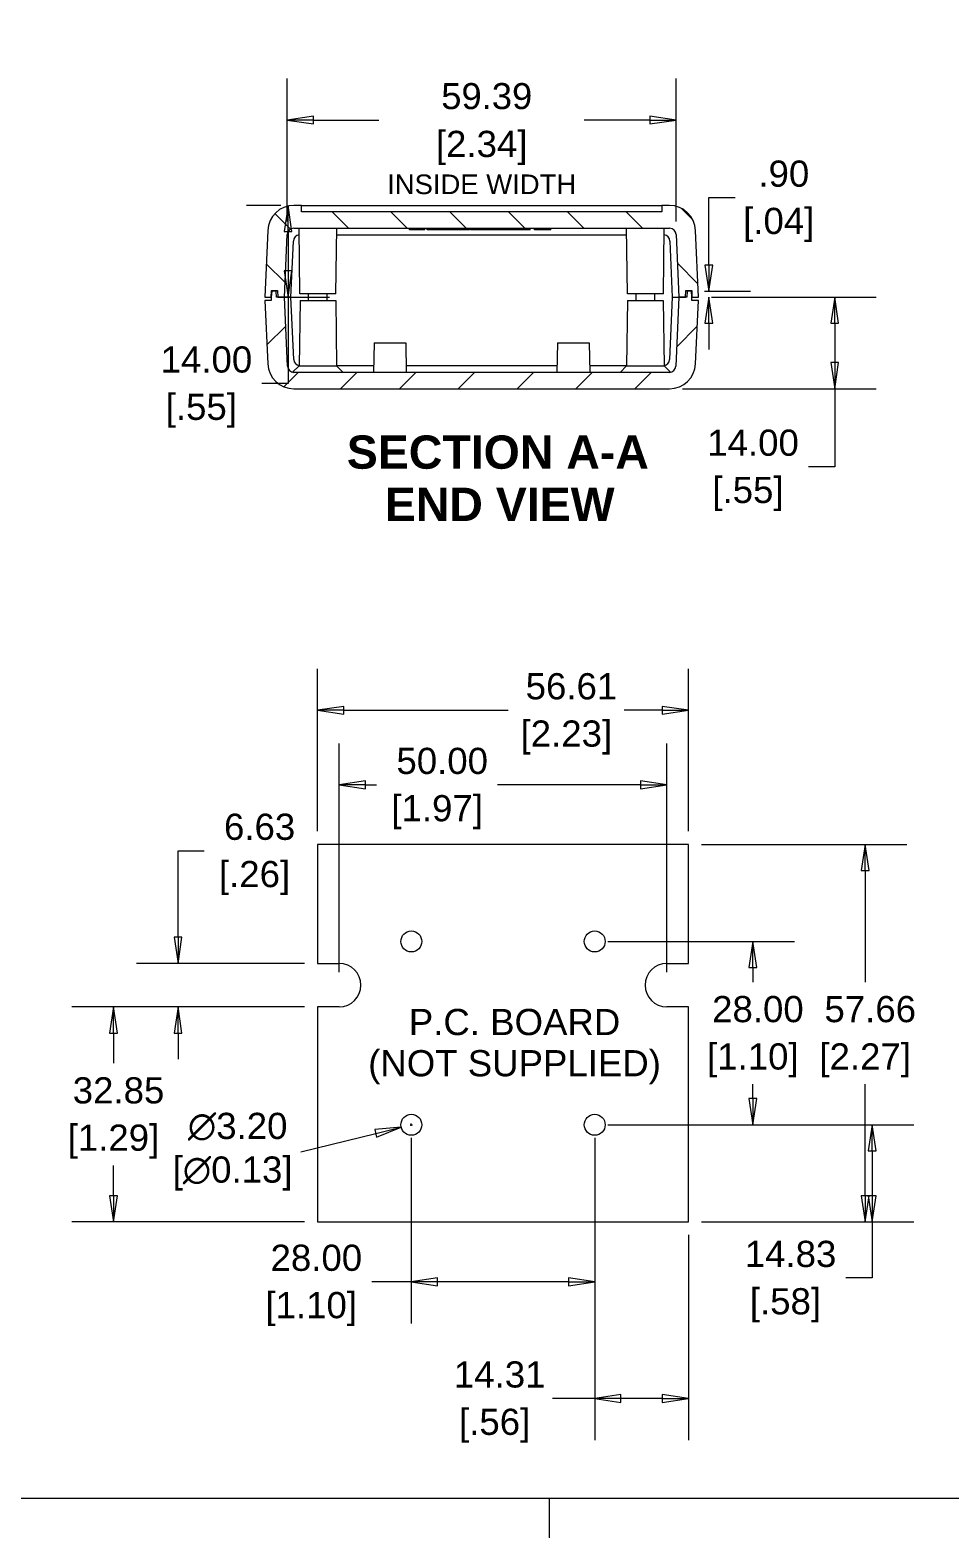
# Model space of a CAD drawing. Header units: millimetres. Extents: x 9 to 550, y 9 to 423.
# Drawn here: x 200.2 to 340.6, y 9.2 to 239.5 of the extents above; entities that cross this region are included whole.
import ezdxf

# ---------------------------------------------------------------- set-up
doc = ezdxf.new("R2010")
doc.units = ezdxf.units.MM
doc.header["$LTSCALE"] = 2
for name, color, linetype, lineweight in [('Dimension (ANSI)', 7, 'Continuous', 9), ('Hatch (ANSI)', 7, 'Continuous', 9), ('Sketch Geometry (ANSI)', 7, 'Continuous', 9), ('Symbol (ANSI)', 7, 'Continuous', 9), ('Visible (ANSI)', 7, 'Continuous', 9)]:
    doc.layers.add(name, color=color, linetype=linetype, lineweight=lineweight)
doc.styles.add('Label Text (ANSI)', font='arialbd.ttf')
doc.styles.add('Note Text (ANSI)', font='arial.ttf')
doc.dimstyles.new('Default - mm_inch (ANSI)', dxfattribs={"dimscale": 2, "dimtxt": 2, "dimasz": 2, "dimexe": 3.175, "dimexo": 1, "dimgap": 0.8, "dimtad": 0, "dimtih": 1, "dimtoh": 1, "dimrnd": 1e-08, "dimzin": 4, "dimdsep": 46, "dimtxsty": 'Note Text (ANSI)', "dimblk": 'Filled-1', "dimcen": 0.09, "dimdle": 10, "dimclrd": 256, "dimclre": 256, "dimclrt": 256, "dimadec": 1, "dimazin": 0, "dimtfac": 1, "dimtofl": 0, "dimtmove": 0, "dimatfit": 3, "dimfxl": 1, "dimtolj": 1, "dimtzin": 0, "dimlwd": -1, "dimlwe": -1, "dimarcsym": 0})

# ---------------------------------------------------------------- blocks, each defined once
blk = doc.blocks.new('Borders Default Border')
at = {"layer": 'Sketch Geometry (ANSI)'}
blk.add_line((139.7, 7.62), (139.7, 4.6), dxfattribs=at)
at = {"layer": 'Sketch Geometry (ANSI)', "flags": 128}
blk.add_lwpolyline([(7.62, 7.62), (7.62, 208.28), (271.78, 208.28), (271.78, 7.62), (7.62, 7.62)], dxfattribs=at)
blk = doc.blocks.new('Filled-1')
at = {"color": 0}
for p, q in [((0, 0), (-1, 0.15)), ((-1, 0.15), (-1, -0.15)), ((-1, 0), (0, 0)), ((-1, -0.15), (0, 0))]:
    blk.add_line(p, q, dxfattribs=at)
at = {"color": 0, "flags": 128}
blk.add_lwpolyline([(-1, -0.15), (0, 0), (-1, 0.15), (-1, -0.15)], dxfattribs=at)
at = {"color": 0}
blk.add_solid([(-1, -0.15), (0, 0), (-1, 0.15), (-1, -0.15)], dxfattribs=at)
blk = doc.blocks.new('*D23')
at = {"layer": 'Defpoints', "color": 0, "transparency": 16777216}
for p in [(298.81, 225.76), (239.42, 208.27), (298.81, 208.27)]:
    blk.add_point(p, dxfattribs=at)
at = {"layer": 'Dimension (ANSI)', "transparency": 16777216}
for p, q in [((239.42, 210.27), (239.42, 232.11)), ((298.81, 210.27), (298.81, 232.11)), ((243.42, 225.76), (253.44, 225.76)), ((294.81, 225.76), (284.79, 225.76))]:
    blk.add_line(p, q, dxfattribs=at)
at = {"layer": 'Dimension (ANSI)', "transparency": 16777216, "xscale": 4, "yscale": 4, "zscale": 4, "rotation": 180}
blk.add_blockref('Filled-1', (239.42, 225.76), dxfattribs=at)
at = {"layer": 'Dimension (ANSI)', "transparency": 16777216, "xscale": 4, "yscale": 4, "zscale": 4}
blk.add_blockref('Filled-1', (298.81, 225.76), dxfattribs=at)
at = {"layer": 'Dimension (ANSI)', "transparency": 16777216, "char_height": 4, "attachment_point": 5, "style": 'Note Text (ANSI)'}
for s, insert in [('\\A1; \\fArial|b0|i0;\\H3.9745;59.39', (269.12, 229.39)), ('\\A1;[2.34]{\\P\\fArial|b0|i0;\\H3.0000;INSIDE WIDTH}', (269.12, 219.26))]:
    blk.add_mtext(s, dxfattribs=dict(at, insert=insert))
blk = doc.blocks.new('*D24')
at = {"layer": 'Defpoints', "color": 0, "transparency": 16777216}
for p in [(302.23, 198.72), (297.79, 184.72), (323.02, 184.72)]:
    blk.add_point(p, dxfattribs=at)
at = {"layer": 'Dimension (ANSI)', "transparency": 16777216}
for p, q in [((304.23, 198.72), (329.37, 198.72)), ((323.02, 194.72), (323.02, 188.72)), ((299.79, 184.72), (329.37, 184.72)), ((323.02, 184.72), (323.02, 172.81)), ((323.02, 172.81), (319.02, 172.81))]:
    blk.add_line(p, q, dxfattribs=at)
at = {"layer": 'Dimension (ANSI)', "transparency": 16777216, "xscale": 4, "yscale": 4, "zscale": 4}
for p, rotation in [((323.02, 198.72), 90), ((323.02, 184.72), 270)]:
    blk.add_blockref('Filled-1', p, dxfattribs=dict(at, rotation=rotation))
at = {"layer": 'Dimension (ANSI)', "transparency": 16777216, "char_height": 4, "attachment_point": 5, "style": 'Note Text (ANSI)'}
for s, insert in [('\\A1; 14.00', (309.78, 176.45)), ('\\A1;[.55]', (309.78, 168.66))]:
    blk.add_mtext(s, dxfattribs=dict(at, insert=insert))
blk = doc.blocks.new('*D25')
at = {"layer": 'Defpoints', "color": 0, "transparency": 16777216}
for p in [(301.15, 199.62), (302.23, 198.72), (303.81, 198.72)]:
    blk.add_point(p, dxfattribs=at)
at = {"layer": 'Dimension (ANSI)', "transparency": 16777216}
for p, q in [((303.81, 203.62), (303.81, 213.91)), ((303.81, 213.91), (307.81, 213.91)), ((303.15, 199.62), (310.16, 199.62)), ((304.23, 198.72), (310.16, 198.72)), ((303.81, 194.72), (303.81, 190.72))]:
    blk.add_line(p, q, dxfattribs=at)
at = {"layer": 'Dimension (ANSI)', "transparency": 16777216, "xscale": 4, "yscale": 4, "zscale": 4}
for p, rotation in [((303.81, 199.62), 270), ((303.81, 198.72), 90)]:
    blk.add_blockref('Filled-1', p, dxfattribs=dict(at, rotation=rotation))
at = {"layer": 'Dimension (ANSI)', "transparency": 16777216, "char_height": 4, "attachment_point": 5, "style": 'Note Text (ANSI)'}
for s, insert in [('\\A1; .90', (314.48, 217.55)), ('\\A1;[.04]', (314.48, 209.75))]:
    blk.add_mtext(s, dxfattribs=dict(at, insert=insert))
blk = doc.blocks.new('*D31')
at = {"layer": 'Defpoints', "color": 0, "transparency": 16777216}
for p in [(244.07, 135.61), (244.07, 115.13), (300.69, 115.13)]:
    blk.add_point(p, dxfattribs=at)
at = {"layer": 'Dimension (ANSI)', "transparency": 16777216}
for p, q in [((244.07, 117.13), (244.07, 141.96)), ((300.69, 117.13), (300.69, 141.96)), ((248.07, 135.61), (273.19, 135.61)), ((296.69, 135.61), (290.9, 135.61))]:
    blk.add_line(p, q, dxfattribs=at)
at = {"layer": 'Dimension (ANSI)', "transparency": 16777216, "xscale": 4, "yscale": 4, "zscale": 4, "rotation": 180}
blk.add_blockref('Filled-1', (244.07, 135.61), dxfattribs=at)
at = {"layer": 'Dimension (ANSI)', "transparency": 16777216, "xscale": 4, "yscale": 4, "zscale": 4}
blk.add_blockref('Filled-1', (300.69, 135.61), dxfattribs=at)
at = {"layer": 'Dimension (ANSI)', "transparency": 16777216, "char_height": 4, "attachment_point": 5, "style": 'Note Text (ANSI)'}
for s, insert in [('\\A1; 56.61', (282.05, 139.25)), ('\\A1;[2.23]', (282.05, 131.45))]:
    blk.add_mtext(s, dxfattribs=dict(at, insert=insert))
blk = doc.blocks.new('*D32')
at = {"layer": 'Defpoints', "color": 0, "transparency": 16777216}
for p in [(300.69, 115.13), (327.67, 115.13), (300.69, 57.47)]:
    blk.add_point(p, dxfattribs=at)
at = {"layer": 'Dimension (ANSI)', "transparency": 16777216}
for p, q in [((302.69, 115.13), (334.02, 115.13)), ((327.67, 111.13), (327.67, 94.1)), ((327.67, 61.47), (327.67, 78.49)), ((302.69, 57.47), (334.02, 57.47))]:
    blk.add_line(p, q, dxfattribs=at)
at = {"layer": 'Dimension (ANSI)', "transparency": 16777216, "xscale": 4, "yscale": 4, "zscale": 4}
for p, rotation in [((327.67, 115.13), 90), ((327.67, 57.47), 270)]:
    blk.add_blockref('Filled-1', p, dxfattribs=dict(at, rotation=rotation))
at = {"layer": 'Dimension (ANSI)', "transparency": 16777216, "char_height": 4, "attachment_point": 5, "style": 'Note Text (ANSI)'}
for s, insert in [('\\A1; 57.66', (327.67, 89.94)), ('\\A1;[2.27]', (327.67, 82.13))]:
    blk.add_mtext(s, dxfattribs=dict(at, insert=insert))
blk = doc.blocks.new('*D33')
at = {"layer": 'Defpoints', "color": 0, "transparency": 16777216}
for p in [(247.38, 124.21), (247.38, 93.63), (297.38, 93.63)]:
    blk.add_point(p, dxfattribs=at)
at = {"layer": 'Dimension (ANSI)', "transparency": 16777216}
for p, q in [((247.38, 95.63), (247.38, 130.56)), ((297.38, 95.63), (297.38, 130.56)), ((251.38, 124.21), (253.08, 124.21)), ((293.38, 124.21), (271.55, 124.21))]:
    blk.add_line(p, q, dxfattribs=at)
at = {"layer": 'Dimension (ANSI)', "transparency": 16777216, "xscale": 4, "yscale": 4, "zscale": 4, "rotation": 180}
blk.add_blockref('Filled-1', (247.38, 124.21), dxfattribs=at)
at = {"layer": 'Dimension (ANSI)', "transparency": 16777216, "xscale": 4, "yscale": 4, "zscale": 4}
blk.add_blockref('Filled-1', (297.38, 124.21), dxfattribs=at)
at = {"layer": 'Dimension (ANSI)', "transparency": 16777216, "char_height": 4, "attachment_point": 5, "style": 'Note Text (ANSI)'}
for s, insert in [('\\A1; 50.00', (262.32, 127.85)), ('\\A1;[1.97]', (262.32, 120.05))]:
    blk.add_mtext(s, dxfattribs=dict(at, insert=insert))
blk = doc.blocks.new('*D34')
at = {"layer": 'Defpoints', "color": 0, "transparency": 16777216}
for p in [(258.38, 72.3), (286.38, 72.3), (286.38, 48.31)]:
    blk.add_point(p, dxfattribs=at)
at = {"layer": 'Dimension (ANSI)', "transparency": 16777216}
for p, q in [((258.38, 70.3), (258.38, 41.96)), ((286.38, 70.3), (286.38, 41.96)), ((258.38, 48.31), (252.33, 48.31)), ((282.38, 48.31), (262.38, 48.31))]:
    blk.add_line(p, q, dxfattribs=at)
at = {"layer": 'Dimension (ANSI)', "transparency": 16777216, "xscale": 4, "yscale": 4, "zscale": 4, "rotation": 180}
blk.add_blockref('Filled-1', (258.38, 48.31), dxfattribs=at)
at = {"layer": 'Dimension (ANSI)', "transparency": 16777216, "xscale": 4, "yscale": 4, "zscale": 4}
blk.add_blockref('Filled-1', (286.38, 48.31), dxfattribs=at)
at = {"layer": 'Dimension (ANSI)', "transparency": 16777216, "char_height": 4, "attachment_point": 5, "style": 'Note Text (ANSI)'}
for s, insert in [('\\A1; 28.00', (243.1, 51.96)), ('\\A1;[1.10]', (243.1, 44.15))]:
    blk.add_mtext(s, dxfattribs=dict(at, insert=insert))
blk = doc.blocks.new('*D35')
at = {"layer": 'Defpoints', "color": 0, "transparency": 16777216}
for p in [(286.38, 100.3), (287.98, 72.3), (310.52, 72.3)]:
    blk.add_point(p, dxfattribs=at)
at = {"layer": 'Dimension (ANSI)', "transparency": 16777216}
for p, q in [((288.38, 100.3), (316.87, 100.3)), ((310.52, 96.3), (310.52, 94.1)), ((310.52, 76.3), (310.52, 78.49)), ((289.98, 72.3), (316.87, 72.3))]:
    blk.add_line(p, q, dxfattribs=at)
at = {"layer": 'Dimension (ANSI)', "transparency": 16777216, "xscale": 4, "yscale": 4, "zscale": 4}
for p, rotation in [((310.52, 100.3), 90), ((310.52, 72.3), 270)]:
    blk.add_blockref('Filled-1', p, dxfattribs=dict(at, rotation=rotation))
at = {"layer": 'Dimension (ANSI)', "transparency": 16777216, "char_height": 4, "attachment_point": 5, "style": 'Note Text (ANSI)'}
for s, insert in [('\\A1; 28.00', (310.52, 89.94)), ('\\A1;[1.10]', (310.52, 82.13))]:
    blk.add_mtext(s, dxfattribs=dict(at, insert=insert))
blk = doc.blocks.new('*D36')
at = {"layer": 'Defpoints', "color": 0, "transparency": 16777216}
for p in [(256.83, 71.92), (259.93, 72.67)]:
    blk.add_point(p, dxfattribs=at)
at = {"layer": 'Dimension (ANSI)', "transparency": 16777216}
for p, q in [((258.2, 72.3), (258.56, 72.3)), ((258.38, 72.12), (258.38, 72.48)), ((241.49, 68.19), (252.94, 70.98))]:
    blk.add_line(p, q, dxfattribs=at)
at = {"layer": 'Dimension (ANSI)', "transparency": 16777216, "xscale": 4, "yscale": 4, "zscale": 4, "rotation": 13.65155560882341}
blk.add_blockref('Filled-1', (256.83, 71.92), dxfattribs=at)
at = {"layer": 'Dimension (ANSI)', "transparency": 16777216, "insert": (231.09, 68.19), "char_height": 4, "attachment_point": 5, "style": 'Note Text (ANSI)'}
blk.add_mtext('\\A1; ∅3.20\\P[∅0.13]', dxfattribs=at)
blk = doc.blocks.new('*D37')
at = {"layer": 'Defpoints', "color": 0, "transparency": 16777216}
for p in [(244.07, 96.94), (222.76, 90.31), (244.07, 90.31)]:
    blk.add_point(p, dxfattribs=at)
at = {"layer": 'Dimension (ANSI)', "transparency": 16777216}
for p, q in [((222.76, 100.94), (222.76, 114.15)), ((222.76, 114.15), (226.76, 114.15)), ((242.07, 96.94), (216.41, 96.94)), ((242.07, 90.31), (216.41, 90.31)), ((222.76, 86.31), (222.76, 82.31))]:
    blk.add_line(p, q, dxfattribs=at)
at = {"layer": 'Dimension (ANSI)', "transparency": 16777216, "xscale": 4, "yscale": 4, "zscale": 4}
for p, rotation in [((222.76, 96.94), 270), ((222.76, 90.31), 90)]:
    blk.add_blockref('Filled-1', p, dxfattribs=dict(at, rotation=rotation))
at = {"layer": 'Dimension (ANSI)', "transparency": 16777216, "char_height": 4, "attachment_point": 5, "style": 'Note Text (ANSI)'}
for s, insert in [('\\A1; 6.63', (234.44, 117.79)), ('\\A1;[.26]', (234.44, 109.99))]:
    blk.add_mtext(s, dxfattribs=dict(at, insert=insert))
blk = doc.blocks.new('*D39')
at = {"layer": 'Defpoints', "color": 0, "transparency": 16777216}
for p in [(239.56, 212.72), (240.44, 212.72), (236, 198.72)]:
    blk.add_point(p, dxfattribs=at)
at = {"layer": 'Dimension (ANSI)', "transparency": 16777216}
for p, q in [((238.44, 212.72), (233.21, 212.72)), ((239.56, 208.72), (239.56, 202.72)), ((238, 198.72), (245.91, 198.72)), ((239.56, 198.72), (239.56, 185.52)), ((239.56, 185.52), (235.56, 185.52))]:
    blk.add_line(p, q, dxfattribs=at)
at = {"layer": 'Dimension (ANSI)', "transparency": 16777216, "xscale": 4, "yscale": 4, "zscale": 4}
for p, rotation in [((239.56, 212.72), 90), ((239.56, 198.72), 270)]:
    blk.add_blockref('Filled-1', p, dxfattribs=dict(at, rotation=rotation))
at = {"layer": 'Dimension (ANSI)', "transparency": 16777216, "char_height": 4, "attachment_point": 5, "style": 'Note Text (ANSI)'}
for s, insert in [('\\A1; 14.00', (226.32, 189.16)), ('\\A1;[.55]', (226.32, 181.36))]:
    blk.add_mtext(s, dxfattribs=dict(at, insert=insert))
blk = doc.blocks.new('*D40')
at = {"layer": 'Defpoints', "color": 0, "transparency": 16777216}
for p in [(244.07, 90.31), (212.9, 57.47), (244.07, 57.47)]:
    blk.add_point(p, dxfattribs=at)
at = {"layer": 'Dimension (ANSI)', "transparency": 16777216}
for p, q in [((242.07, 90.31), (206.55, 90.31)), ((212.9, 86.31), (212.9, 81.7)), ((212.9, 61.47), (212.9, 66.08)), ((242.07, 57.47), (206.55, 57.47))]:
    blk.add_line(p, q, dxfattribs=at)
at = {"layer": 'Dimension (ANSI)', "transparency": 16777216, "xscale": 4, "yscale": 4, "zscale": 4}
for p, rotation in [((212.9, 90.31), 90), ((212.9, 57.47), 270)]:
    blk.add_blockref('Filled-1', p, dxfattribs=dict(at, rotation=rotation))
at = {"layer": 'Dimension (ANSI)', "transparency": 16777216, "char_height": 4, "attachment_point": 5, "style": 'Note Text (ANSI)'}
for s, insert in [('\\A1; 32.85', (212.9, 77.53)), ('\\A1;[1.29]', (212.9, 69.73))]:
    blk.add_mtext(s, dxfattribs=dict(at, insert=insert))
blk = doc.blocks.new('*D41')
at = {"layer": 'Defpoints', "color": 0, "transparency": 16777216}
for p in [(286.38, 72.3), (300.69, 57.47), (300.69, 30.49)]:
    blk.add_point(p, dxfattribs=at)
at = {"layer": 'Dimension (ANSI)', "transparency": 16777216}
for p, q in [((286.38, 70.3), (286.38, 24.14)), ((300.69, 55.47), (300.69, 24.14)), ((286.38, 30.49), (279.95, 30.49)), ((296.69, 30.49), (290.38, 30.49))]:
    blk.add_line(p, q, dxfattribs=at)
at = {"layer": 'Dimension (ANSI)', "transparency": 16777216, "xscale": 4, "yscale": 4, "zscale": 4, "rotation": 180}
blk.add_blockref('Filled-1', (286.38, 30.49), dxfattribs=at)
at = {"layer": 'Dimension (ANSI)', "transparency": 16777216, "xscale": 4, "yscale": 4, "zscale": 4}
blk.add_blockref('Filled-1', (300.69, 30.49), dxfattribs=at)
at = {"layer": 'Dimension (ANSI)', "transparency": 16777216, "char_height": 4, "attachment_point": 5, "style": 'Note Text (ANSI)'}
for s, insert in [('\\A1; 14.31', (271.1, 34.14)), ('\\A1;[.56]', (271.1, 26.33))]:
    blk.add_mtext(s, dxfattribs=dict(at, insert=insert))
blk = doc.blocks.new('*D42')
at = {"layer": 'Defpoints', "color": 0, "transparency": 16777216}
for p in [(286.38, 72.3), (300.69, 57.47), (328.74, 57.47)]:
    blk.add_point(p, dxfattribs=at)
at = {"layer": 'Dimension (ANSI)', "transparency": 16777216}
for p, q in [((288.38, 72.3), (335.09, 72.3)), ((328.74, 68.3), (328.74, 61.47)), ((302.69, 57.47), (335.09, 57.47)), ((328.74, 57.47), (328.74, 48.91)), ((328.74, 48.91), (324.74, 48.91))]:
    blk.add_line(p, q, dxfattribs=at)
at = {"layer": 'Dimension (ANSI)', "transparency": 16777216, "xscale": 4, "yscale": 4, "zscale": 4}
for p, rotation in [((328.74, 72.3), 90), ((328.74, 57.47), 270)]:
    blk.add_blockref('Filled-1', p, dxfattribs=dict(at, rotation=rotation))
at = {"layer": 'Dimension (ANSI)', "transparency": 16777216, "char_height": 4, "attachment_point": 5, "style": 'Note Text (ANSI)'}
for s, insert in [('\\A1; 14.83', (315.5, 52.55)), ('\\A1;[.58]', (315.5, 44.74))]:
    blk.add_mtext(s, dxfattribs=dict(at, insert=insert))

msp = doc.modelspace()

# ---------------------------------------------------------------- hatches: boundary and pattern name
at = {"layer": 'Hatch (ANSI)'}
h = msp.add_hatch(dxfattribs=at)
h.set_pattern_fill('ANSI31', color=256, scale=50.8, angle=90.00021, style=0)
h.set_pattern_definition([(135.0002, (0, 0), (-4.49011, -4.49014), [])])
edge = h.paths.add_edge_path()
edge.add_line((296.6153, 212.7224), (296.6153, 211.7224))
edge.add_line((296.6153, 211.7224), (241.6153, 211.7224))
edge.add_line((241.6153, 211.7224), (241.6153, 212.7224))
edge.add_line((241.6153, 212.7224), (240.4443, 212.7224))
edge.add_ellipse((240.4443, 208.7224), major_axis=(0, 4), ratio=1, start_angle=0, end_angle=87.5)
edge.add_line((236.4481, 208.8969), (236.0039, 198.7224))
edge.add_line((236.0039, 198.7224), (237.0039, 198.7224))
edge.add_line((237.0039, 198.7224), (237.0475, 199.7224))
edge.add_line((237.0475, 199.7224), (237.9602, 199.7224))
edge.add_line((237.9602, 199.7224), (238.0039, 198.7224))
edge.add_line((238.0039, 198.7224), (239.0039, 198.7224))
edge.add_line((239.0039, 198.7224), (239.4206, 208.266))
edge.add_ellipse((240.4196, 208.2224), major_axis=(0.0436, 0.999), ratio=1, start_angle=2.5, end_angle=90, ccw=False)
edge.add_line((240.4196, 209.2224), (297.8107, 209.2224))
edge.add_ellipse((297.8107, 208.2224), major_axis=(1, 0), ratio=1, start_angle=2.5, end_angle=90, ccw=False)
edge.add_line((298.8097, 208.266), (299.2264, 198.7224))
edge.add_line((299.2264, 198.7224), (300.2264, 198.7224))
edge.add_line((300.2264, 198.7224), (300.27, 199.7224))
edge.add_line((300.27, 199.7224), (301.1827, 199.7224))
edge.add_line((301.1827, 199.7224), (301.2264, 198.7224))
edge.add_line((301.2264, 198.7224), (302.2264, 198.7224))
edge.add_line((302.2264, 198.7224), (301.7822, 208.8969))
edge.add_ellipse((297.786, 208.7224), major_axis=(-0.1745, 3.9962), ratio=1, start_angle=270, end_angle=357.5)
edge.add_line((297.786, 212.7224), (296.6153, 212.7224))
h = msp.add_hatch(dxfattribs=at)
h.set_pattern_fill('ANSI31', color=256, scale=50.8, style=0)
h.set_pattern_definition([(45, (0, 0), (-4.49013, 4.49013), [])])
edge = h.paths.add_edge_path()
edge.add_line((237.0039, 198.2224), (236.0257, 198.2224))
edge.add_line((236.0257, 198.2224), (236.4481, 188.5479))
edge.add_ellipse((240.4443, 188.7224), major_axis=(0.1745, -3.9962), ratio=1, start_angle=270, end_angle=357.5)
edge.add_line((240.4443, 184.7224), (297.786, 184.7224))
edge.add_ellipse((297.786, 188.7224), major_axis=(0, -4), ratio=1, start_angle=0, end_angle=87.5)
edge.add_line((301.7822, 188.5479), (302.2046, 198.2224))
edge.add_line((302.2046, 198.2224), (301.2264, 198.2224))
edge.add_line((301.2264, 198.2224), (301.2264, 198.7224))
edge.add_line((301.2264, 198.7224), (301.1476, 199.6224))
edge.add_line((301.1476, 199.6224), (300.5051, 199.6224))
edge.add_line((300.5051, 199.6224), (300.4264, 198.7224))
edge.add_line((300.4264, 198.7224), (300.2264, 198.7224))
edge.add_line((300.2264, 198.7224), (299.2264, 198.7224))
edge.add_line((299.2264, 198.7224), (298.766, 188.1788))
edge.add_ellipse((297.767, 188.2224), major_axis=(-0.0436, -0.999), ratio=1, start_angle=2.5, end_angle=90, ccw=False)
edge.add_line((297.767, 187.2224), (240.4633, 187.2224))
edge.add_ellipse((240.4633, 188.2224), major_axis=(0, -1), ratio=1, start_angle=272.5, end_angle=360, ccw=False)
edge.add_line((239.4642, 188.1788), (239.0039, 198.7224))
edge.add_line((239.0039, 198.7224), (238.0039, 198.7224))
edge.add_line((238.0039, 198.7224), (237.8039, 198.7224))
edge.add_line((237.8039, 198.7224), (237.7251, 199.6224))
edge.add_line((237.7251, 199.6224), (237.0826, 199.6224))
edge.add_line((237.0826, 199.6224), (237.0039, 198.7224))
edge.add_line((237.0039, 198.7224), (237.0039, 198.2224))

# ---------------------------------------------------------------- linework, layer by layer
at = {"layer": 'Visible (ANSI)'}
for p, q in [((241.6153, 212.7224), (240.4443, 212.7224)), ((241.6153, 211.7224), (241.6153, 212.7224)), ((241.6153, 212.7224), (296.6153, 212.7224)), ((296.6153, 212.7224), (296.6153, 211.7224)), ((297.786, 212.7224), (296.6153, 212.7224)), ((296.6153, 211.7224), (241.6153, 211.7224)), ((236.4481, 208.8969), (236.0039, 198.7224)), ((239.0039, 198.7224), (239.4206, 208.266)), ((240.0039, 198.7224), (240.3769, 207.267)), ((240.4196, 209.2224), (297.8107, 209.2224)), ((241.371, 199.2224), (241.2401, 209.2224)), ((246.8592, 199.2224), (246.9901, 209.2224)), ((246.9771, 208.2233), (291.2532, 208.2233)), ((258.1092, 208.9724), (258.1092, 209.2224)), ((258.507, 208.9724), (258.1092, 208.9724)), ((258.507, 208.9724), (258.507, 209.2224)), ((260.0619, 208.9724), (258.507, 208.9724)), ((260.0619, 208.9724), (260.0619, 209.2224)), ((260.4598, 208.9724), (260.0619, 208.9724)), ((260.4598, 208.9724), (260.4598, 209.2224)), ((260.7936, 208.9724), (260.7936, 209.2224)), ((261.9461, 208.9724), (260.7936, 208.9724)), ((261.9461, 208.9724), (261.9461, 209.2224)), ((262.3759, 208.9724), (261.9461, 208.9724)), ((262.3759, 208.9724), (262.3759, 209.2224)), ((263.6015, 208.9724), (262.3759, 208.9724)), ((263.6015, 208.9724), (263.6015, 209.2224)), ((263.9057, 208.9724), (263.6015, 208.9724)), ((263.9057, 208.9724), (263.9057, 209.2224)), ((264.5025, 208.9724), (263.9057, 208.9724)), ((264.5025, 208.9724), (264.5025, 209.2224)), ((265.2136, 208.9724), (264.5025, 208.9724)), ((265.3576, 208.9724), (265.2136, 208.9724)), ((265.3576, 208.9724), (265.3576, 209.2224)), ((265.5177, 208.9724), (265.3576, 208.9724)), ((266.238, 208.9724), (265.5177, 208.9724)), ((266.238, 208.9724), (266.238, 209.2224)), ((266.7708, 208.9724), (266.238, 208.9724)), ((266.7708, 208.9724), (266.7708, 209.2224)), ((267.1252, 208.9724), (266.7708, 208.9724)), ((267.1252, 208.9724), (267.1252, 209.2224)), ((267.2669, 208.9724), (267.1252, 208.9724)), ((267.2669, 208.9724), (267.2669, 209.2224)), ((267.3973, 208.9724), (267.3973, 209.2224)), ((267.9941, 208.9724), (267.3973, 208.9724)), ((267.9941, 208.9724), (267.9941, 209.2224)), ((268.7052, 208.9724), (267.9941, 208.9724)), ((268.8493, 208.9724), (268.7052, 208.9724)), ((268.8493, 208.9724), (268.8493, 209.2224)), ((269.0093, 208.9724), (268.8493, 208.9724)), ((269.7296, 208.9724), (269.0093, 208.9724)), ((269.7296, 208.9724), (269.7296, 209.2224)), ((270.2624, 208.9724), (269.7296, 208.9724)), ((270.7814, 208.9724), (270.2623, 208.9724)), ((270.2624, 208.9724), (270.2624, 209.2224)), ((270.7814, 208.9724), (270.7814, 209.2224)), ((272.2174, 208.9724), (270.7814, 208.9724)), ((273.6511, 208.9724), (272.2174, 208.9724)), ((273.6511, 208.9724), (273.6511, 209.2224)), ((274.1587, 208.9724), (273.6511, 208.9724)), ((274.1587, 208.9724), (274.1587, 209.2224)), ((274.5657, 208.9724), (274.1587, 208.9724)), ((274.5657, 208.9724), (274.5657, 209.2224)), ((276.1435, 208.9724), (274.5657, 208.9724)), ((276.1435, 208.9724), (276.1435, 209.2224)), ((276.523, 208.9724), (276.1435, 208.9724)), ((276.523, 208.9724), (276.523, 209.2224)), ((277.1884, 208.9724), (277.1884, 209.2224)), ((278.222, 208.9724), (277.1884, 208.9724)), ((278.757, 208.9724), (278.222, 208.9724)), ((279.1961, 208.9724), (278.757, 208.9724)), ((279.1961, 208.9724), (279.1961, 209.2224)), ((279.6694, 208.9724), (279.1961, 208.9724)), ((279.6694, 208.9724), (279.6694, 209.2224)), ((291.371, 199.2224), (291.2401, 209.2224)), ((296.8592, 199.2224), (296.9901, 209.2224)), ((297.8533, 207.267), (298.2264, 198.7224)), ((298.8097, 208.266), (299.2264, 198.7224)), ((302.2264, 198.7224), (301.7822, 208.8969)), ((236.0039, 198.7224), (237.0039, 198.7224)), ((237.0039, 198.2224), (236.0257, 198.2224)), ((236.0257, 198.2224), (236.4481, 188.5479)), ((237.0039, 198.7224), (237.0475, 199.7224)), ((237.0826, 199.6224), (237.0039, 198.7224)), ((237.0039, 198.7224), (237.0039, 198.2224)), ((237.0475, 199.7224), (237.9602, 199.7224)), ((237.7251, 199.6224), (237.0826, 199.6224)), ((237.8039, 198.7224), (237.7251, 199.6224)), ((239.0039, 198.7224), (237.8039, 198.7224)), ((237.9602, 199.7224), (238.0039, 198.7224)), ((238.0039, 198.7224), (239.0039, 198.7224)), ((239.4642, 188.1788), (239.0039, 198.7224)), ((240.0039, 198.7224), (239.0039, 198.7224)), ((240.4206, 189.1778), (240.0039, 198.7224)), ((241.3841, 198.2224), (241.2532, 188.2223)), ((246.8592, 199.2224), (241.371, 199.2224)), ((241.3841, 198.2224), (246.8461, 198.2224)), ((242.6927, 198.2224), (242.6927, 199.2224)), ((245.5375, 198.2224), (245.5375, 199.2224)), ((246.8461, 198.2224), (246.977, 188.2223)), ((291.3841, 198.2224), (291.2532, 188.2223)), ((296.8592, 199.2224), (291.371, 199.2224)), ((291.3841, 198.2224), (296.8461, 198.2224)), ((292.6927, 198.2224), (292.6927, 199.2224)), ((295.5375, 198.2224), (295.5375, 199.2224)), ((296.8461, 198.2224), (296.977, 188.2223)), ((298.2264, 198.7224), (297.8097, 189.1778)), ((298.2264, 198.7224), (299.2264, 198.7224)), ((299.2264, 198.7224), (298.766, 188.1788)), ((300.4264, 198.7224), (299.2264, 198.7224)), ((299.2264, 198.7224), (300.2264, 198.7224)), ((300.2264, 198.7224), (300.27, 199.7224)), ((300.27, 199.7224), (301.1827, 199.7224)), ((300.5051, 199.6224), (300.4264, 198.7224)), ((301.1476, 199.6224), (300.5051, 199.6224)), ((301.2264, 198.7224), (301.1476, 199.6224)), ((301.1827, 199.7224), (301.2264, 198.7224)), ((301.2264, 198.2224), (301.2264, 198.7224)), ((301.2264, 198.7224), (302.2264, 198.7224)), ((302.2046, 198.2224), (301.2264, 198.2224)), ((301.7822, 188.5479), (302.2046, 198.2224)), ((252.6937, 191.7224), (252.6151, 187.2224)), ((252.6937, 191.7224), (257.5366, 191.7224)), ((257.5366, 191.7224), (257.6151, 187.2224)), ((280.6937, 191.7224), (280.6151, 187.2224)), ((280.6937, 191.7224), (285.5366, 191.7224)), ((285.5366, 191.7224), (285.6151, 187.2224)), ((241.2532, 188.2223), (240.2611, 187.243)), ((297.767, 187.2224), (240.4633, 187.2224)), ((241.2532, 188.2223), (246.977, 188.2223)), ((246.977, 188.2223), (247.9901, 187.2224)), ((252.6326, 188.2214), (246.9779, 188.2214)), ((280.6326, 188.2214), (257.5977, 188.2214)), ((291.2523, 188.2214), (285.5977, 188.2214)), ((291.2532, 188.2223), (290.2401, 187.2224)), ((291.2532, 188.2223), (296.977, 188.2223)), ((296.977, 188.2223), (297.9692, 187.243)), ((240.4443, 184.7224), (297.786, 184.7224)), ((300.6855, 115.1283), (244.0742, 115.1283)), ((244.0742, 115.1283), (244.0742, 96.9444)), ((300.6855, 96.9444), (300.6855, 115.1283)), ((244.0742, 96.9444), (247.3799, 96.9444)), ((297.3799, 96.9444), (300.6855, 96.9444)), ((247.3799, 90.3122), (244.0742, 90.3122)), ((244.0742, 90.3122), (244.0742, 57.4663)), ((300.6855, 90.3122), (297.3799, 90.3122)), ((300.6855, 57.4663), (300.6855, 90.3122)), ((244.0742, 57.4663), (300.6855, 57.4663))]:
    msp.add_line(p, q, dxfattribs=at)
for centre in [(258.3799, 100.2973), (286.3799, 100.2973), (258.3799, 72.2973), (286.3799, 72.2973)]:
    msp.add_circle(centre, 1.6, dxfattribs=at)
for centre, radius, start, end in [((240.4443, 208.7224), 4, 90, 177.5), ((297.786, 208.7224), 4, 2.5, 90), ((240.4196, 208.2224), 1, 90, 177.5), ((241.376, 207.2233), 1, 97.046909, 177.5), ((296.8543, 207.2233), 1, 2.5, 82.953091), ((297.8107, 208.2224), 1, 2.5, 90), ((241.4197, 189.2214), 1, 182.5, 260.429588), ((296.8106, 189.2214), 1, 279.570412, 357.5), ((240.4443, 188.7224), 4, 182.5, 270), ((240.4633, 188.2224), 1, 182.5, 270), ((297.767, 188.2224), 1, 270, 357.5), ((297.786, 188.7224), 4, 270, 357.5), ((247.3799, 93.6283), 3.3161, 270, 90), ((297.3799, 93.6283), 3.3161, 90, 270)]:
    msp.add_arc(centre, radius, start, end, dxfattribs=at)

# ---------------------------------------------------------------- block references
at = {"xscale": 2, "yscale": 2, "zscale": 2}
msp.add_blockref('Borders Default Border', (0, 0), dxfattribs=at)

# ---------------------------------------------------------------- texts
at = {"layer": 'Symbol (ANSI)', "char_height": 5.08, "attachment_point": 7, "style": 'Label Text (ANSI)'}
for s, insert in [('SECTION A-A', (248.5278, 172.4306)), ('END VIEW', (254.3236, 164.5253))]:
    msp.add_mtext(s, dxfattribs=dict(at, insert=insert))
at = {"layer": 'Symbol (ANSI)', "insert": (274.1391, 84.2472), "char_height": 4, "width": 44.716463, "attachment_point": 5, "line_spacing_factor": 0.944221, "style": 'Note Text (ANSI)'}
msp.add_mtext('\\fArial|b0|i0;P.C. BOARD\\P\\fArial|b0|i0;(NOT SUPPLIED)', dxfattribs=at)

# ---------------------------------------------------------------- dimensions: what is measured, and where the dimension line sits
at = {"layer": 'Dimension (ANSI)'}
for base, p1, p2, angle, text, override, picture, middle in [((298.8097, 225.7565), (239.4206, 208.266), (298.8097, 208.266), 180, ' \\fArial|b0|i0;\\H3.9745;<>\\X[2.34]{\\P\\fArial|b0|i0;\\H3.0000;INSIDE WIDTH}', {"dimgap": 0.8, "dimtih": 0, "dimtoh": 0, "dimdec": 2, "dimpost": '\\X', "dimtol": 0, "dimlim": 0, "dimtp": 0, "dimtm": 0, "dimtdec": 2, "dimatfit": 1}, '*D23', (269.1151, 225.7565)), ((303.8131, 198.7224), (301.1476, 199.6224), (302.2264, 198.7224), 90, ' <>\\X[.04]', {"dimgap": 0.8, "dimdec": 2, "dimpost": '\\X', "dimtol": 0, "dimlim": 0, "dimtp": 0, "dimtm": 0, "dimtdec": 2, "dimatfit": 1}, '*D25', (314.4786, 213.9112)), ((239.5586, 212.7224), (236.0039, 198.7224), (240.4443, 212.7224), 90, ' <>\\X[.55]', {"dimgap": 0.8, "dimdec": 2, "dimpost": '\\X', "dimtol": 0, "dimlim": 0, "dimtp": 0, "dimtm": 0, "dimtdec": 2, "dimatfit": 2}, '*D39', (226.3242, 185.5169)), ((323.0174, 184.7224), (302.2264, 198.7224), (297.786, 184.7224), 90, ' <>\\X[.55]', {"dimgap": 0.8, "dimdec": 2, "dimpost": '\\X', "dimtol": 0, "dimlim": 0, "dimtp": 0, "dimtm": 0, "dimtdec": 2, "dimatfit": 2}, '*D24', (309.783, 172.8107)), ((244.0742, 135.6119), (300.6855, 115.1283), (244.0742, 115.1283), 180, ' <>\\X[2.23]', {"dimgap": 0.8, "dimtih": 0, "dimtoh": 0, "dimdec": 2, "dimpost": '\\X', "dimtol": 0, "dimlim": 0, "dimtp": 0, "dimtm": 0, "dimtdec": 2, "dimatfit": 1}, '*D31', (282.0461, 135.6119)), ((247.3799, 124.2118), (297.3799, 93.6283), (247.3799, 93.6283), 180, ' <>\\X[1.97]', {"dimgap": 0.8, "dimtih": 0, "dimtoh": 0, "dimdec": 2, "dimpost": '\\X', "dimtol": 0, "dimlim": 0, "dimtp": 0, "dimtm": 0, "dimtdec": 2, "dimatfit": 1}, '*D33', (262.3151, 124.2118)), ((222.7555, 90.3122), (244.0742, 96.9444), (244.0742, 90.3122), 270, ' <>\\X[.26]', {"dimgap": 0.8, "dimdec": 2, "dimpost": '\\X', "dimtol": 0, "dimlim": 0, "dimtp": 0, "dimtm": 0, "dimtdec": 2, "dimatfit": 1}, '*D37', (234.4428, 114.1499)), ((327.6732, 115.1283), (300.6855, 57.4663), (300.6855, 115.1283), 270, ' <>\\X[2.27]', {"dimgap": 0.8, "dimdec": 2, "dimpost": '\\X', "dimtol": 0, "dimlim": 0, "dimtp": 0, "dimtm": 0, "dimtdec": 2, "dimatfit": 1}, '*D32', (327.6732, 86.2973)), ((310.5205, 72.2973), (286.3799, 100.2973), (287.9799, 72.2973), 90, ' <>\\X[1.10]', {"dimgap": 0.8, "dimdec": 2, "dimpost": '\\X', "dimtol": 0, "dimlim": 0, "dimtp": 0, "dimtm": 0, "dimtdec": 2, "dimatfit": 1}, '*D35', (310.5205, 86.2973)), ((212.8979, 57.4663), (244.0742, 90.3122), (244.0742, 57.4663), 270, ' <>\\X[1.29]', {"dimgap": 0.8, "dimdec": 2, "dimpost": '\\X', "dimtol": 0, "dimlim": 0, "dimtp": 0, "dimtm": 0, "dimtdec": 2, "dimatfit": 1}, '*D40', (212.8979, 73.8893)), ((286.3799, 48.3139), (258.3799, 72.2973), (286.3799, 72.2973), 180, ' <>\\X[1.10]', {"dimgap": 0.8, "dimtih": 0, "dimtoh": 0, "dimdec": 2, "dimpost": '\\X', "dimtol": 0, "dimlim": 0, "dimtp": 0, "dimtm": 0, "dimtdec": 2, "dimatfit": 2}, '*D34', (243.0959, 48.3139)), ((328.7405, 57.4663), (286.3799, 72.2973), (300.6855, 57.4663), 270, ' <>\\X[.58]', {"dimgap": 0.8, "dimdec": 2, "dimpost": '\\X', "dimtol": 0, "dimlim": 0, "dimtp": 0, "dimtm": 0, "dimtdec": 2, "dimatfit": 2}, '*D42', (315.4993, 48.9071))]:
    dim = msp.add_linear_dim(base=base, p1=p1, p2=p2, angle=angle, text=text, dimstyle='Default - mm_inch (ANSI)', override=override, dxfattribs=at)
    dim.commit()
    dim.dimension.update_dxf_attribs({"geometry": picture, "text_midpoint": middle, "dimtype": 160})
dim = msp.add_diameter_dim_2p(p1=(259.9347, 72.675), p2=(256.8251, 71.9197), text=' <>\\X[∅0.13]', dimstyle='Default - mm_inch (ANSI)', override={"dimgap": 0.8, "dimdec": 2, "dimlfac": 1, "dimpost": '\\X', "dimtol": 0, "dimlim": 0, "dimtp": 0, "dimtm": 0, "dimtdec": 2}, dxfattribs=at)
dim.commit()
dim.dimension.update_dxf_attribs({"geometry": '*D36', "text_midpoint": (241.4855, 68.1941), "dimtype": 163})
dim = msp.add_linear_dim(base=(300.6855, 30.4938), p1=(286.3799, 72.2973), p2=(300.6855, 57.4663), text=' <>\\X[.56]', dimstyle='Default - mm_inch (ANSI)', override={"dimgap": 0.8, "dimtih": 0, "dimtoh": 0, "dimdec": 2, "dimpost": '\\X', "dimtol": 0, "dimlim": 0, "dimtp": 0, "dimtm": 0, "dimtdec": 2, "dimatfit": 2}, dxfattribs=at)
dim.commit()
dim.dimension.update_dxf_attribs({"geometry": '*D41', "text_midpoint": (271.0959, 30.4938), "dimtype": 160})

doc.saveas('drawing.dxf')
